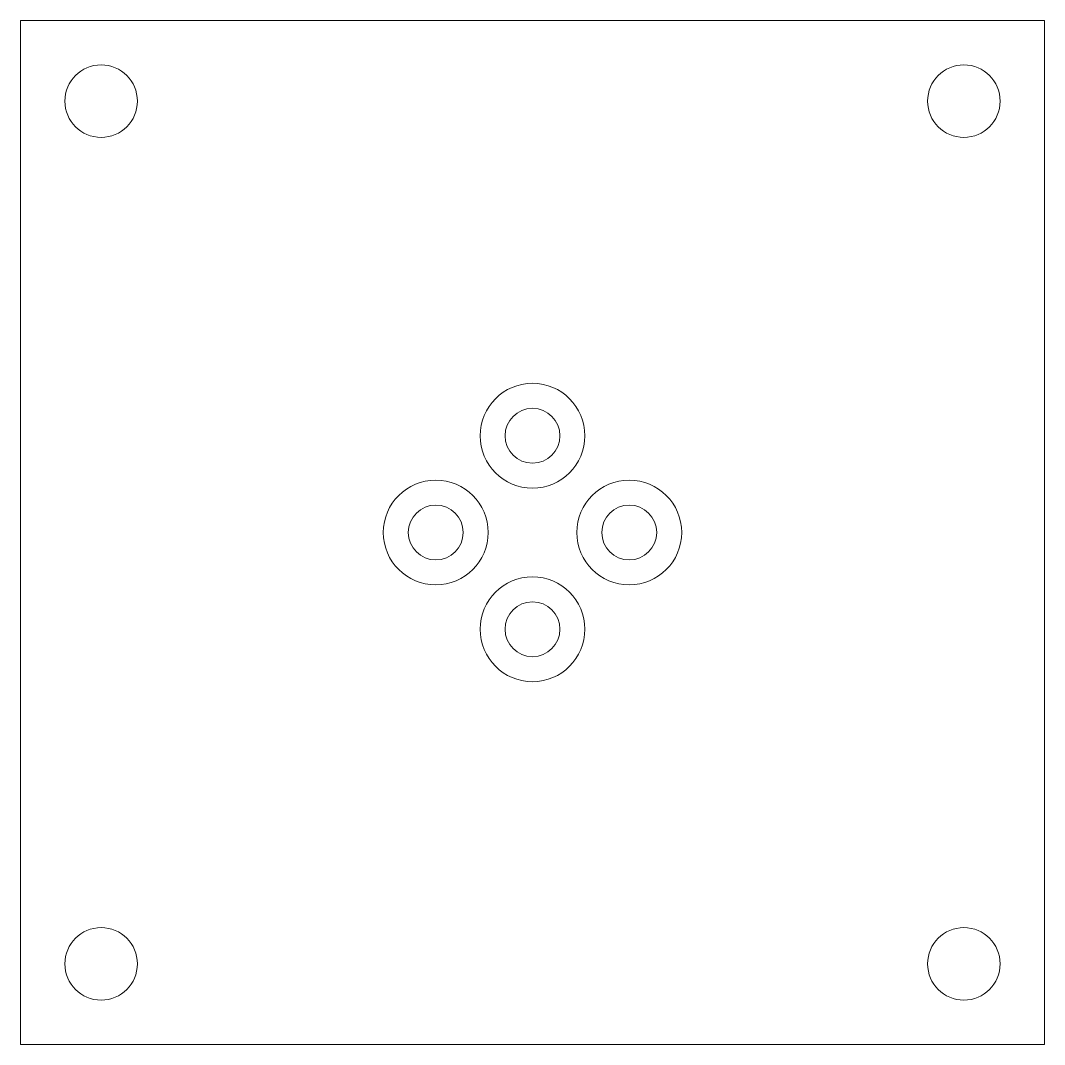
# Model space of a CAD drawing. Header units: millimetres. Extents: x 0 to 63.5, y 0 to 63.5.
import ezdxf

# ---------------------------------------------------------------- set-up
doc = ezdxf.new("R2010")
doc.units = ezdxf.units.MM

msp = doc.modelspace()

# ---------------------------------------------------------------- linework, layer by layer
at = {"color": 7, "linetype": 'Continuous', "lineweight": 15}
for p, q in [((0, 63.5), (0, 0)), ((63.5, 63.5), (0, 63.5)), ((63.5, 0), (63.5, 63.5)), ((0, 0), (63.5, 0))]:
    msp.add_line(p, q, dxfattribs=at)
for centre, radius in [((5, 58.5), 2.25), ((58.5, 58.5), 2.25), ((31.75, 37.75), 3.25), ((31.75, 37.75), 1.7), ((25.75, 31.75), 3.25), ((37.75, 31.75), 3.25), ((25.75, 31.75), 1.7), ((37.75, 31.75), 1.7), ((31.75, 25.75), 3.25), ((31.75, 25.75), 1.7), ((5, 5), 2.25), ((58.5, 5), 2.25)]:
    msp.add_circle(centre, radius, dxfattribs=at)

doc.saveas('drawing.dxf')
